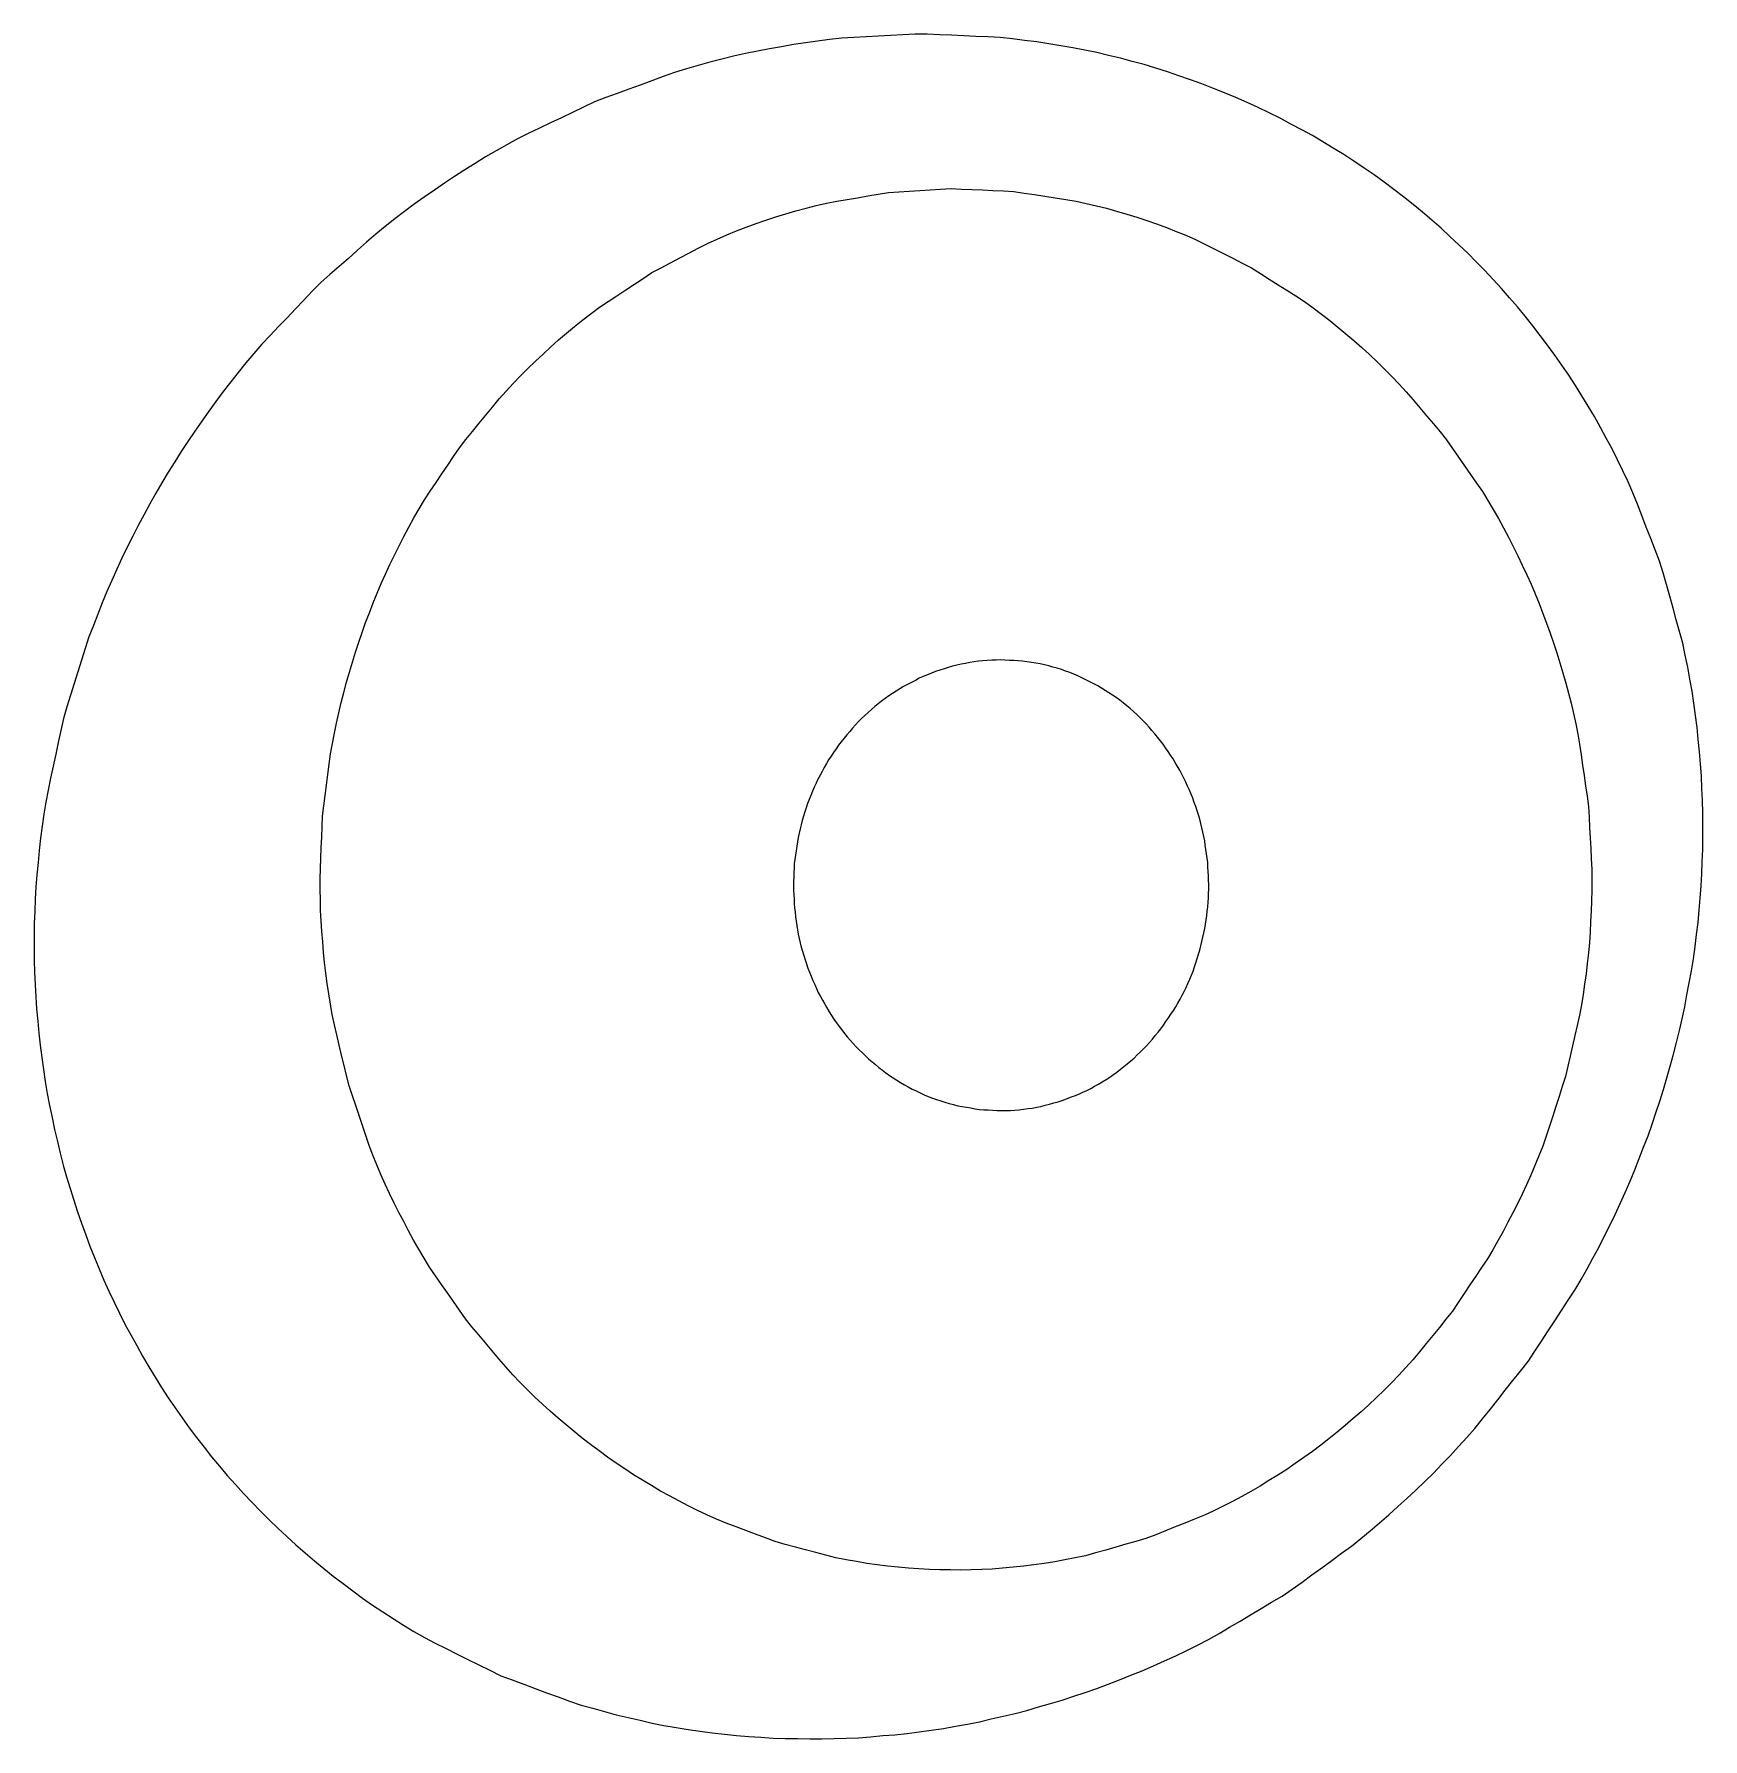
# Model space of a CAD drawing. Extents: x -5208 to -4788, y -2139 to -1842.
# Drawn here: x -5033.699 to -5029.981, y -2087.529 to -2083.73 of the extents above; entities that cross this region are included whole.
import ezdxf

# ---------------------------------------------------------------- set-up
doc = ezdxf.new("R2010")
doc.units = 0
doc.header["$LTSCALE"] = 7
doc.layers.add('Trimetric', color=7, linetype='CONTINUOUS')

msp = doc.modelspace()

# ---------------------------------------------------------------- linework, layer by layer
at = {"layer": 'Trimetric', "color": 0, "linetype": 'Continuous', "lineweight": 18}
for points in [[(-5031.5464, -2083.7376), (-5031.5735, -2083.7364), (-5031.6007, -2083.7353), (-5031.6279, -2083.7341), (-5031.6551, -2083.7329), (-5031.6822, -2083.7317), (-5031.7094, -2083.7305), (-5031.7366, -2083.7302), (-5031.7637, -2083.7317), (-5031.7909, -2083.7333), (-5031.8181, -2083.7348), (-5031.8452, -2083.7364), (-5031.8724, -2083.738), (-5031.8995, -2083.7395), (-5031.9266, -2083.7423), (-5031.9535, -2083.7459), (-5031.9805, -2083.7494), (-5032.0074, -2083.7533), (-5032.0342, -2083.7582), (-5032.0609, -2083.7631), (-5032.0877, -2083.768), (-5032.1143, -2083.7737), (-5032.1408, -2083.7797), (-5032.1672, -2083.7862), (-5032.1936, -2083.793), (-5032.2198, -2083.8001), (-5032.2459, -2083.8078), (-5032.272, -2083.8156), (-5032.2975, -2083.8249), (-5032.3231, -2083.8342), (-5032.3486, -2083.8436), (-5032.3742, -2083.8529), (-5032.3998, -2083.8622), (-5032.4253, -2083.8715), (-5032.4506, -2083.8814), (-5032.4752, -2083.8931), (-5032.4998, -2083.9048), (-5032.5243, -2083.9165), (-5032.5489, -2083.9281), (-5032.5734, -2083.9398), (-5032.598, -2083.9515), (-5032.6223, -2083.9638), (-5032.6461, -2083.9769), (-5032.6697, -2083.9904), (-5032.6933, -2084.004), (-5032.7165, -2084.0182), (-5032.7396, -2084.0325), (-5032.7625, -2084.0473), (-5032.7851, -2084.0624), (-5032.8074, -2084.0779), (-5032.8297, -2084.0935), (-5032.8521, -2084.109), (-5032.8737, -2084.1255), (-5032.8953, -2084.1421), (-5032.9169, -2084.1586), (-5032.9378, -2084.176), (-5032.9582, -2084.194), (-5032.9786, -2084.2119), (-5032.999, -2084.2299), (-5033.0194, -2084.2479), (-5033.0399, -2084.2658), (-5033.0603, -2084.2838), (-5033.0795, -2084.303), (-5033.0982, -2084.3228), (-5033.1169, -2084.3425), (-5033.1356, -2084.3623), (-5033.1543, -2084.382), (-5033.173, -2084.4018), (-5033.1917, -2084.4215), (-5033.2096, -2084.4421), (-5033.2271, -2084.4629), (-5033.2442, -2084.484), (-5033.2611, -2084.5053), (-5033.2777, -2084.5269), (-5033.2941, -2084.5486), (-5033.3102, -2084.5705), (-5033.3257, -2084.5929), (-5033.341, -2084.6153), (-5033.3564, -2084.6378), (-5033.3714, -2084.6605), (-5033.3857, -2084.6836), (-5033.4001, -2084.7067), (-5033.4144, -2084.7298), (-5033.4278, -2084.7535), (-5033.441, -2084.7773), (-5033.4543, -2084.801), (-5033.4671, -2084.825), (-5033.4793, -2084.8493), (-5033.4915, -2084.8736), (-5033.5037, -2084.898), (-5033.5147, -2084.9228), (-5033.5258, -2084.9477), (-5033.5368, -2084.9725), (-5033.5473, -2084.9976), (-5033.5572, -2085.0229), (-5033.5671, -2085.0483), (-5033.577, -2085.0736), (-5033.5851, -2085.0996), (-5033.5933, -2085.1255), (-5033.6014, -2085.1515), (-5033.6096, -2085.1774), (-5033.6178, -2085.2034), (-5033.6259, -2085.2293), (-5033.6338, -2085.2554), (-5033.6395, -2085.282), (-5033.6452, -2085.3085), (-5033.6509, -2085.3351), (-5033.6567, -2085.3617), (-5033.6624, -2085.3883), (-5033.6681, -2085.4149), (-5033.6733, -2085.4416), (-5033.6772, -2085.4685), (-5033.681, -2085.4955), (-5033.6849, -2085.5224), (-5033.6877, -2085.5494), (-5033.6902, -2085.5765), (-5033.6928, -2085.6036), (-5033.695, -2085.6307), (-5033.6966, -2085.6579), (-5033.6977, -2085.685), (-5033.6987, -2085.7122), (-5033.699, -2085.7394), (-5033.6992, -2085.7666), (-5033.6988, -2085.7938), (-5033.698, -2085.821), (-5033.6966, -2085.8482), (-5033.6953, -2085.8754), (-5033.6938, -2085.9025), (-5033.6911, -2085.9296), (-5033.6885, -2085.9567), (-5033.6858, -2085.9837), (-5033.6822, -2086.0107), (-5033.6782, -2086.0376), (-5033.6743, -2086.0645), (-5033.6699, -2086.0913), (-5033.6646, -2086.118), (-5033.6593, -2086.1447), (-5033.654, -2086.1714), (-5033.6474, -2086.1978), (-5033.6408, -2086.2242), (-5033.6341, -2086.2505), (-5033.6268, -2086.2767), (-5033.6188, -2086.3027), (-5033.6109, -2086.3288), (-5033.6027, -2086.3547), (-5033.5934, -2086.3803), (-5033.5842, -2086.4058), (-5033.5749, -2086.4314), (-5033.5646, -2086.4566), (-5033.5541, -2086.4817), (-5033.5435, -2086.5067), (-5033.5324, -2086.5316), (-5033.5206, -2086.5561), (-5033.5088, -2086.5806), (-5033.4968, -2086.605), (-5033.4837, -2086.6288), (-5033.4706, -2086.6527), (-5033.4576, -2086.6765), (-5033.4435, -2086.6998), (-5033.4292, -2086.723), (-5033.415, -2086.7461), (-5033.4001, -2086.7689), (-5033.3846, -2086.7913), (-5033.3692, -2086.8136), (-5033.3535, -2086.8359), (-5033.3372, -2086.8577), (-5033.3206, -2086.8792), (-5033.3036, -2086.9005), (-5033.2863, -2086.9214), (-5033.2687, -2086.9422), (-5033.2507, -2086.9626), (-5033.2323, -2086.9826), (-5033.2135, -2087.0022), (-5033.1946, -2087.0219), (-5033.1757, -2087.0413), (-5033.1558, -2087.06), (-5033.136, -2087.0786), (-5033.1161, -2087.0972), (-5033.0955, -2087.1148), (-5033.0747, -2087.1324), (-5033.0539, -2087.1499), (-5033.0325, -2087.1668), (-5033.0108, -2087.1832), (-5032.9891, -2087.1996), (-5032.9673, -2087.2157), (-5032.9449, -2087.2312), (-5032.9223, -2087.2464), (-5032.8995, -2087.2613), (-5032.8764, -2087.2756), (-5032.8532, -2087.2897), (-5032.8296, -2087.3034), (-5032.8056, -2087.316), (-5032.7812, -2087.3281), (-5032.7569, -2087.3402), (-5032.7325, -2087.3523), (-5032.7081, -2087.3644), (-5032.6838, -2087.3765), (-5032.6594, -2087.3885), (-5032.6338, -2087.398), (-5032.6083, -2087.4074), (-5032.5828, -2087.4168), (-5032.5573, -2087.4263), (-5032.5318, -2087.4357), (-5032.5063, -2087.4452), (-5032.4805, -2087.4538), (-5032.4543, -2087.4612), (-5032.4282, -2087.4686), (-5032.4019, -2087.4758), (-5032.3754, -2087.4819), (-5032.3489, -2087.4879), (-5032.3224, -2087.4939), (-5032.2957, -2087.4992), (-5032.2689, -2087.5041), (-5032.2421, -2087.5084), (-5032.2152, -2087.5124), (-5032.1882, -2087.516), (-5032.1612, -2087.5191), (-5032.1341, -2087.5219), (-5032.107, -2087.5238), (-5032.0798, -2087.5256), (-5032.0527, -2087.5275), (-5032.0255, -2087.5283), (-5031.9983, -2087.5288), (-5031.9711, -2087.5293), (-5031.9439, -2087.5293), (-5031.9168, -2087.5284), (-5031.8896, -2087.5275), (-5031.8624, -2087.5266), (-5031.8353, -2087.5244), (-5031.8082, -2087.5221), (-5031.781, -2087.5199), (-5031.754, -2087.517), (-5031.727, -2087.5138), (-5031.7001, -2087.5099), (-5031.6732, -2087.5058), (-5031.6464, -2087.5012), (-5031.6196, -2087.4962), (-5031.5929, -2087.491), (-5031.5664, -2087.4849), (-5031.5399, -2087.4787), (-5031.5135, -2087.4725), (-5031.4871, -2087.4657), (-5031.461, -2087.4582), (-5031.4348, -2087.4507), (-5031.4087, -2087.4431), (-5031.3829, -2087.4344), (-5031.3572, -2087.4257), (-5031.3314, -2087.417), (-5031.3059, -2087.4075), (-5031.2806, -2087.3975), (-5031.2553, -2087.3876), (-5031.2301, -2087.3774), (-5031.2051, -2087.3666), (-5031.1803, -2087.3555), (-5031.1556, -2087.3441), (-5031.1311, -2087.3322), (-5031.1067, -2087.3201), (-5031.0826, -2087.3076), (-5031.0588, -2087.2944), (-5031.0354, -2087.2805), (-5031.0121, -2087.2666), (-5030.9887, -2087.2527), (-5030.9653, -2087.2387), (-5030.942, -2087.2248), (-5030.9186, -2087.2109), (-5030.896, -2087.1958), (-5030.874, -2087.1798), (-5030.852, -2087.1638), (-5030.83, -2087.1478), (-5030.808, -2087.1318), (-5030.786, -2087.1157), (-5030.7641, -2087.0997), (-5030.7428, -2087.0827), (-5030.722, -2087.0653), (-5030.7011, -2087.0478), (-5030.6805, -2087.0301), (-5030.6604, -2087.0117), (-5030.6404, -2086.9933), (-5030.6204, -2086.9749), (-5030.6008, -2086.956), (-5030.5814, -2086.9369), (-5030.5625, -2086.9174), (-5030.5436, -2086.8978), (-5030.5251, -2086.8778), (-5030.5069, -2086.8577), (-5030.4888, -2086.8373), (-5030.4717, -2086.8162), (-5030.4548, -2086.7949), (-5030.438, -2086.7735), (-5030.4211, -2086.7522), (-5030.4042, -2086.7309), (-5030.3873, -2086.7095), (-5030.3704, -2086.6882), (-5030.3553, -2086.6656), (-5030.3405, -2086.6428), (-5030.3256, -2086.6201), (-5030.3107, -2086.5973), (-5030.2958, -2086.5745), (-5030.2809, -2086.5518), (-5030.266, -2086.529), (-5030.2524, -2086.5054), (-5030.239, -2086.4818), (-5030.2259, -2086.4579), (-5030.2131, -2086.4339), (-5030.2006, -2086.4098), (-5030.1885, -2086.3854), (-5030.1766, -2086.3609), (-5030.1655, -2086.3361), (-5030.1544, -2086.3113), (-5030.1433, -2086.2865), (-5030.1328, -2086.2614), (-5030.1228, -2086.236), (-5030.1129, -2086.2107), (-5030.103, -2086.1854), (-5030.0942, -2086.1596), (-5030.0855, -2086.1339), (-5030.0767, -2086.1081), (-5030.0686, -2086.0822), (-5030.0611, -2086.056), (-5030.0535, -2086.0299), (-5030.0461, -2086.0037), (-5030.0397, -2085.9773), (-5030.0333, -2085.9509), (-5030.0269, -2085.9244), (-5030.0215, -2085.8978), (-5030.0164, -2085.8711), (-5030.0112, -2085.8443), (-5030.0064, -2085.8176), (-5030.0022, -2085.7907), (-5029.9984, -2085.7638), (-5029.9948, -2085.7368), (-5029.9918, -2085.7098), (-5029.989, -2085.6827), (-5029.9867, -2085.6556), (-5029.9848, -2085.6285), (-5029.9835, -2085.6013), (-5029.9822, -2085.5741), (-5029.9809, -2085.547), (-5029.9809, -2085.5198), (-5029.9809, -2085.4926), (-5029.9809, -2085.4654), (-5029.9817, -2085.4382), (-5029.983, -2085.411), (-5029.9843, -2085.3838), (-5029.9859, -2085.3567), (-5029.9885, -2085.3296), (-5029.9911, -2085.3025), (-5029.9937, -2085.2755), (-5029.9972, -2085.2485), (-5030.0008, -2085.2215), (-5030.0051, -2085.1947), (-5030.0097, -2085.1678), (-5030.0146, -2085.1411), (-5030.0201, -2085.1144), (-5030.0257, -2085.0878), (-5030.033, -2085.0616), (-5030.0402, -2085.0354), (-5030.0475, -2085.0092), (-5030.0548, -2084.983), (-5030.0621, -2084.9568), (-5030.0694, -2084.9306), (-5030.0773, -2084.9046), (-5030.0872, -2084.8792), (-5030.0971, -2084.8539), (-5030.107, -2084.8286), (-5030.1169, -2084.8032), (-5030.1268, -2084.7779), (-5030.1367, -2084.7526), (-5030.1477, -2084.7277), (-5030.1595, -2084.7032), (-5030.1713, -2084.6787), (-5030.1833, -2084.6543), (-5030.1964, -2084.6304), (-5030.2094, -2084.6066), (-5030.2225, -2084.5827), (-5030.2362, -2084.5592), (-5030.2504, -2084.536), (-5030.265, -2084.513), (-5030.2799, -2084.4903), (-5030.2951, -2084.4678), (-5030.3108, -2084.4455), (-5030.3268, -2084.4235), (-5030.3434, -2084.402), (-5030.3601, -2084.3805), (-5030.3767, -2084.359), (-5030.3943, -2084.3382), (-5030.4121, -2084.3176), (-5030.4298, -2084.297), (-5030.4482, -2084.2769), (-5030.467, -2084.2573), (-5030.4858, -2084.2377), (-5030.5049, -2084.2183), (-5030.5247, -2084.1997), (-5030.5445, -2084.181), (-5030.5644, -2084.1624), (-5030.5849, -2084.1446), (-5030.6056, -2084.1269), (-5030.6266, -2084.1097), (-5030.6479, -2084.0928), (-5030.6694, -2084.0761), (-5030.6913, -2084.0599), (-5030.7134, -2084.0441), (-5030.736, -2084.0289), (-5030.7585, -2084.0137), (-5030.7811, -2083.9985), (-5030.8044, -2083.9844), (-5030.8277, -2083.9705), (-5030.8511, -2083.9565), (-5030.8748, -2083.9433), (-5030.8989, -2083.9306), (-5030.9229, -2083.9178), (-5030.9472, -2083.9056), (-5030.9719, -2083.8941), (-5030.9965, -2083.8827), (-5031.0213, -2083.8713), (-5031.0465, -2083.8612), (-5031.0717, -2083.8511), (-5031.097, -2083.8409), (-5031.1226, -2083.8318), (-5031.1484, -2083.823), (-5031.1741, -2083.8142), (-5031.2, -2083.8059), (-5031.2261, -2083.7981), (-5031.2523, -2083.7909), (-5031.2785, -2083.7838), (-5031.305, -2083.7775), (-5031.3315, -2083.7714), (-5031.3581, -2083.7657), (-5031.3848, -2083.7608), (-5031.4117, -2083.7561), (-5031.4385, -2083.7515), (-5031.4653, -2083.7474), (-5031.4923, -2083.7441), (-5031.5194, -2083.7409)], [(-5031.656, -2084.0744), (-5031.6327, -2084.0754), (-5031.6094, -2084.0765), (-5031.586, -2084.0775), (-5031.5627, -2084.0786), (-5031.5394, -2084.0797), (-5031.5161, -2084.0808), (-5031.493, -2084.0843), (-5031.4699, -2084.0878), (-5031.4469, -2084.0914), (-5031.4238, -2084.0949), (-5031.4007, -2084.0985), (-5031.3777, -2084.1022), (-5031.3549, -2084.1075), (-5031.3322, -2084.1129), (-5031.3095, -2084.1183), (-5031.2871, -2084.1249), (-5031.2647, -2084.1314), (-5031.2423, -2084.138), (-5031.2202, -2084.1454), (-5031.1982, -2084.1532), (-5031.1763, -2084.1612), (-5031.1545, -2084.1698), (-5031.1329, -2084.1786), (-5031.1115, -2084.1878), (-5031.0906, -2084.1983), (-5031.0698, -2084.2088), (-5031.0489, -2084.2193), (-5031.0281, -2084.2298), (-5031.0072, -2084.2403), (-5030.9864, -2084.2508), (-5030.9667, -2084.2634), (-5030.9471, -2084.276), (-5030.9274, -2084.2886), (-5030.9077, -2084.3011), (-5030.8881, -2084.3137), (-5030.8684, -2084.3263), (-5030.8495, -2084.34), (-5030.8309, -2084.354), (-5030.8124, -2084.3683), (-5030.7942, -2084.3829), (-5030.7762, -2084.3978), (-5030.7585, -2084.413), (-5030.7412, -2084.4287), (-5030.724, -2084.4445), (-5030.7069, -2084.4603), (-5030.6902, -2084.4767), (-5030.6739, -2084.4934), (-5030.6575, -2084.51), (-5030.6419, -2084.5273), (-5030.6268, -2084.5451), (-5030.6117, -2084.5629), (-5030.5966, -2084.5808), (-5030.5815, -2084.5986), (-5030.5665, -2084.6164), (-5030.552, -2084.6347), (-5030.5387, -2084.6539), (-5030.5254, -2084.673), (-5030.5121, -2084.6922), (-5030.4988, -2084.7114), (-5030.4855, -2084.7306), (-5030.4723, -2084.7498), (-5030.4601, -2084.7698), (-5030.4482, -2084.7898), (-5030.4365, -2084.81), (-5030.4253, -2084.8305), (-5030.4142, -2084.851), (-5030.4035, -2084.8718), (-5030.3933, -2084.8928), (-5030.3833, -2084.9139), (-5030.3734, -2084.935), (-5030.3639, -2084.9563), (-5030.3549, -2084.9779), (-5030.346, -2084.9994), (-5030.3373, -2085.0211), (-5030.3293, -2085.0431), (-5030.3214, -2085.065), (-5030.3136, -2085.087), (-5030.3066, -2085.1093), (-5030.2996, -2085.1316), (-5030.2927, -2085.1538), (-5030.2864, -2085.1763), (-5030.2804, -2085.1989), (-5030.2747, -2085.2215), (-5030.2694, -2085.2443), (-5030.2643, -2085.267), (-5030.2597, -2085.2899), (-5030.2557, -2085.3129), (-5030.2524, -2085.336), (-5030.2491, -2085.3591), (-5030.2457, -2085.3822), (-5030.2424, -2085.4053), (-5030.2391, -2085.4284), (-5030.2358, -2085.4515), (-5030.2346, -2085.4749), (-5030.2333, -2085.4982), (-5030.2321, -2085.5215), (-5030.2309, -2085.5448), (-5030.2297, -2085.5681), (-5030.2285, -2085.5914), (-5030.2282, -2085.6147), (-5030.2285, -2085.6381), (-5030.2289, -2085.6614), (-5030.2296, -2085.6847), (-5030.231, -2085.7081), (-5030.2324, -2085.7314), (-5030.2339, -2085.7546), (-5030.236, -2085.7779), (-5030.2385, -2085.8011), (-5030.2412, -2085.8243), (-5030.2444, -2085.8474), (-5030.2478, -2085.8705), (-5030.2515, -2085.8935), (-5030.2561, -2085.9164), (-5030.2612, -2085.9392), (-5030.2663, -2085.962), (-5030.2713, -2085.9848), (-5030.2764, -2086.0076), (-5030.2815, -2086.0304), (-5030.287, -2086.053), (-5030.2941, -2086.0753), (-5030.3012, -2086.0975), (-5030.3084, -2086.1197), (-5030.3155, -2086.1419), (-5030.3227, -2086.1642), (-5030.3298, -2086.1864), (-5030.3379, -2086.2083), (-5030.3464, -2086.23), (-5030.3553, -2086.2516), (-5030.3645, -2086.273), (-5030.3739, -2086.2944), (-5030.3838, -2086.3156), (-5030.394, -2086.3366), (-5030.4046, -2086.3573), (-5030.4152, -2086.3781), (-5030.426, -2086.3988), (-5030.4376, -2086.4191), (-5030.4493, -2086.4393), (-5030.4609, -2086.4595), (-5030.4739, -2086.4789), (-5030.4869, -2086.4983), (-5030.4999, -2086.5177), (-5030.5129, -2086.5371), (-5030.5259, -2086.5565), (-5030.5389, -2086.5758), (-5030.5533, -2086.5942), (-5030.5681, -2086.6122), (-5030.583, -2086.6303), (-5030.5978, -2086.6483), (-5030.6126, -2086.6664), (-5030.6274, -2086.6844), (-5030.6428, -2086.702), (-5030.6586, -2086.7191), (-5030.6749, -2086.7358), (-5030.6914, -2086.7524), (-5030.7081, -2086.7687), (-5030.7251, -2086.7847), (-5030.7424, -2086.8004), (-5030.76, -2086.8156), (-5030.7777, -2086.8309), (-5030.7955, -2086.8459), (-5030.814, -2086.8603), (-5030.8324, -2086.8746), (-5030.8509, -2086.8888), (-5030.87, -2086.9022), (-5030.8892, -2086.9156), (-5030.9083, -2086.9289), (-5030.9281, -2086.9413), (-5030.9479, -2086.9537), (-5030.9677, -2086.966), (-5030.9879, -2086.9777), (-5031.0083, -2086.989), (-5031.0288, -2087.0001), (-5031.0497, -2087.0107), (-5031.0706, -2087.021), (-5031.0917, -2087.0311), (-5031.1133, -2087.0397), (-5031.135, -2087.0484), (-5031.1567, -2087.057), (-5031.1784, -2087.0657), (-5031.2001, -2087.0743), (-5031.2218, -2087.083), (-5031.2442, -2087.0894), (-5031.2667, -2087.0957), (-5031.2891, -2087.102), (-5031.3116, -2087.1084), (-5031.3341, -2087.1147), (-5031.3566, -2087.121), (-5031.3794, -2087.1259), (-5031.4023, -2087.1304), (-5031.4252, -2087.1346), (-5031.4483, -2087.1383), (-5031.4714, -2087.1416), (-5031.4946, -2087.1446), (-5031.5178, -2087.1467), (-5031.5411, -2087.1487), (-5031.5643, -2087.1508), (-5031.5876, -2087.1516), (-5031.611, -2087.1524), (-5031.6343, -2087.1533), (-5031.6576, -2087.1528), (-5031.681, -2087.1524), (-5031.7043, -2087.1519), (-5031.7276, -2087.1503), (-5031.7509, -2087.1486), (-5031.7742, -2087.1469), (-5031.7974, -2087.1443), (-5031.8205, -2087.1413), (-5031.8436, -2087.1381), (-5031.8667, -2087.1342), (-5031.8896, -2087.1301), (-5031.9125, -2087.1255), (-5031.9351, -2087.1196), (-5031.9577, -2087.1137), (-5031.9802, -2087.1077), (-5032.0028, -2087.1018), (-5032.0254, -2087.0958), (-5032.0479, -2087.0897), (-5032.0697, -2087.0814), (-5032.0916, -2087.0732), (-5032.1134, -2087.0649), (-5032.1352, -2087.0566), (-5032.1571, -2087.0483), (-5032.1788, -2087.0399), (-5032.1999, -2087.03), (-5032.221, -2087.02), (-5032.2421, -2087.01), (-5032.2627, -2086.999), (-5032.2833, -2086.9879), (-5032.3038, -2086.9769), (-5032.3238, -2086.9648), (-5032.3438, -2086.9527), (-5032.3638, -2086.9407), (-5032.3831, -2086.9276), (-5032.4025, -2086.9145), (-5032.4218, -2086.9015), (-5032.4405, -2086.8875), (-5032.4592, -2086.8735), (-5032.4778, -2086.8594), (-5032.4959, -2086.8446), (-5032.5138, -2086.8297), (-5032.5317, -2086.8147), (-5032.5492, -2086.7992), (-5032.5664, -2086.7835), (-5032.5834, -2086.7675), (-5032.6001, -2086.7512), (-5032.6166, -2086.7347), (-5032.6327, -2086.7178), (-5032.6483, -2086.7004), (-5032.6634, -2086.6826), (-5032.6785, -2086.6648), (-5032.6936, -2086.647), (-5032.7086, -2086.6292), (-5032.7237, -2086.6113), (-5032.7383, -2086.5931), (-5032.7516, -2086.5739), (-5032.7649, -2086.5547), (-5032.7782, -2086.5356), (-5032.7915, -2086.5164), (-5032.8048, -2086.4972), (-5032.818, -2086.478), (-5032.8299, -2086.4579), (-5032.8418, -2086.4378), (-5032.8537, -2086.4177), (-5032.8648, -2086.3972), (-5032.8757, -2086.3766), (-5032.8867, -2086.3559), (-5032.8971, -2086.3351), (-5032.9073, -2086.314), (-5032.917, -2086.2928), (-5032.9264, -2086.2715), (-5032.9357, -2086.25), (-5032.9444, -2086.2284), (-5032.9527, -2086.2066), (-5032.9602, -2086.1845), (-5032.9677, -2086.1624), (-5032.9751, -2086.1402), (-5032.9826, -2086.1181), (-5032.9901, -2086.096), (-5032.9975, -2086.0739), (-5033.0031, -2086.0512), (-5033.0085, -2086.0285), (-5033.0139, -2086.0058), (-5033.0194, -2085.9831), (-5033.0248, -2085.9604), (-5033.0302, -2085.9377), (-5033.035, -2085.9148), (-5033.0391, -2085.8919), (-5033.0427, -2085.8688), (-5033.0462, -2085.8457), (-5033.0492, -2085.8226), (-5033.052, -2085.7994), (-5033.0545, -2085.7762), (-5033.0562, -2085.7529), (-5033.058, -2085.7296), (-5033.0597, -2085.7064), (-5033.0607, -2085.683), (-5033.0613, -2085.6597), (-5033.062, -2085.6364), (-5033.0619, -2085.613), (-5033.061, -2085.5897), (-5033.0601, -2085.5664), (-5033.0592, -2085.5431), (-5033.0583, -2085.5197), (-5033.0575, -2085.4964), (-5033.0564, -2085.4731), (-5033.0534, -2085.4499), (-5033.0504, -2085.4268), (-5033.0474, -2085.4036), (-5033.0444, -2085.3805), (-5033.0414, -2085.3573), (-5033.0384, -2085.3342), (-5033.0345, -2085.3112), (-5033.0302, -2085.2882), (-5033.0254, -2085.2654), (-5033.0204, -2085.2426), (-5033.015, -2085.2199), (-5033.0093, -2085.1973), (-5033.0033, -2085.1747), (-5032.9967, -2085.1523), (-5032.99, -2085.1299), (-5032.9834, -2085.1075), (-5032.9758, -2085.0855), (-5032.9682, -2085.0634), (-5032.9606, -2085.0413), (-5032.9522, -2085.0196), (-5032.9435, -2084.9979), (-5032.9349, -2084.9762), (-5032.9257, -2084.9548), (-5032.916, -2084.9335), (-5032.9064, -2084.9122), (-5032.8965, -2084.8911), (-5032.8861, -2084.8702), (-5032.8753, -2084.8495), (-5032.8643, -2084.8289), (-5032.853, -2084.8085), (-5032.8413, -2084.7883), (-5032.8294, -2084.7682), (-5032.8164, -2084.7488), (-5032.8034, -2084.7294), (-5032.7904, -2084.71), (-5032.7774, -2084.6907), (-5032.7644, -2084.6713), (-5032.7514, -2084.6519), (-5032.7371, -2084.6335), (-5032.7222, -2084.6154), (-5032.7074, -2084.5974), (-5032.6926, -2084.5794), (-5032.6778, -2084.5613), (-5032.663, -2084.5433), (-5032.6475, -2084.5258), (-5032.6315, -2084.5089), (-5032.6154, -2084.492), (-5032.599, -2084.4754), (-5032.5821, -2084.4593), (-5032.5651, -2084.4432), (-5032.5481, -2084.4273), (-5032.5306, -2084.4118), (-5032.5128, -2084.3967), (-5032.4949, -2084.3818), (-5032.4766, -2084.3672), (-5032.4581, -2084.3529), (-5032.4394, -2084.339), (-5032.42, -2084.3261), (-5032.4005, -2084.3132), (-5032.381, -2084.3003), (-5032.3616, -2084.2874), (-5032.3421, -2084.2745), (-5032.3227, -2084.2616), (-5032.302, -2084.2508), (-5032.2813, -2084.2399), (-5032.2606, -2084.2291), (-5032.24, -2084.2183), (-5032.2193, -2084.2074), (-5032.1986, -2084.1966), (-5032.1773, -2084.1871), (-5032.1559, -2084.1778), (-5032.1343, -2084.1689), (-5032.1125, -2084.1605), (-5032.0906, -2084.1524), (-5032.0686, -2084.1447), (-5032.0463, -2084.1377), (-5032.024, -2084.1308), (-5032.0017, -2084.1239), (-5031.9791, -2084.1181), (-5031.9565, -2084.1124), (-5031.9338, -2084.1067), (-5031.9109, -2084.1026), (-5031.8878, -2084.0987), (-5031.8648, -2084.0948), (-5031.8418, -2084.0909), (-5031.8188, -2084.087), (-5031.7958, -2084.0831), (-5031.7725, -2084.0816), (-5031.7492, -2084.0801), (-5031.7259, -2084.0787), (-5031.7026, -2084.0773), (-5031.6793, -2084.0758)], [(-5032.0074, -2085.6284), (-5032.007, -2085.6382), (-5032.0065, -2085.648), (-5032.006, -2085.6579), (-5032.0056, -2085.6677), (-5032.0051, -2085.6775), (-5032.0038, -2085.6873), (-5032.0024, -2085.697), (-5032.0011, -2085.7068), (-5031.9997, -2085.7165), (-5031.9984, -2085.7263), (-5031.9964, -2085.7359), (-5031.9944, -2085.7456), (-5031.9921, -2085.7552), (-5031.9897, -2085.7647), (-5031.9872, -2085.7742), (-5031.9844, -2085.7836), (-5031.9815, -2085.7931), (-5031.9784, -2085.8024), (-5031.9751, -2085.8117), (-5031.9717, -2085.8209), (-5031.9678, -2085.8299), (-5031.9638, -2085.839), (-5031.9599, -2085.848), (-5031.9559, -2085.857), (-5031.9519, -2085.866), (-5031.9471, -2085.8746), (-5031.9423, -2085.8832), (-5031.9375, -2085.8918), (-5031.9328, -2085.9004), (-5031.9279, -2085.9089), (-5031.9225, -2085.9172), (-5031.9171, -2085.9254), (-5031.9114, -2085.9335), (-5031.9057, -2085.9414), (-5031.8998, -2085.9493), (-5031.8936, -2085.957), (-5031.8875, -2085.9647), (-5031.881, -2085.9721), (-5031.8745, -2085.9795), (-5031.8678, -2085.9867), (-5031.8607, -2085.9935), (-5031.8537, -2086.0004), (-5031.8466, -2086.0073), (-5031.8396, -2086.0142), (-5031.8321, -2086.0205), (-5031.8244, -2086.0267), (-5031.8167, -2086.0329), (-5031.809, -2086.039), (-5031.8014, -2086.0452), (-5031.7933, -2086.0508), (-5031.7851, -2086.0563), (-5031.7769, -2086.0616), (-5031.7685, -2086.0668), (-5031.76, -2086.0718), (-5031.7513, -2086.0765), (-5031.7427, -2086.0811), (-5031.7338, -2086.0854), (-5031.7249, -2086.0897), (-5031.7159, -2086.0937), (-5031.7068, -2086.0974), (-5031.6977, -2086.1011), (-5031.6884, -2086.1044), (-5031.6792, -2086.1077), (-5031.6698, -2086.1106), (-5031.6603, -2086.1134), (-5031.6508, -2086.1159), (-5031.6412, -2086.1182), (-5031.6316, -2086.1203), (-5031.6219, -2086.1218), (-5031.6122, -2086.1233), (-5031.6024, -2086.1249), (-5031.5927, -2086.1264), (-5031.5829, -2086.1273), (-5031.5731, -2086.1278), (-5031.5633, -2086.1283), (-5031.5534, -2086.1288), (-5031.5436, -2086.1292), (-5031.5337, -2086.1289), (-5031.5239, -2086.1286), (-5031.5141, -2086.128), (-5031.5043, -2086.1271), (-5031.4945, -2086.1261), (-5031.4847, -2086.1248), (-5031.475, -2086.1234), (-5031.4653, -2086.1215), (-5031.4557, -2086.1197), (-5031.4461, -2086.1172), (-5031.4366, -2086.1146), (-5031.4271, -2086.112), (-5031.4176, -2086.1094), (-5031.4082, -2086.1067), (-5031.399, -2086.1031), (-5031.3899, -2086.0995), (-5031.3807, -2086.0959), (-5031.3715, -2086.0923), (-5031.3625, -2086.0884), (-5031.3537, -2086.0841), (-5031.3448, -2086.0797), (-5031.3362, -2086.075), (-5031.3276, -2086.0702), (-5031.3192, -2086.0651), (-5031.3108, -2086.0599), (-5031.3025, -2086.0546), (-5031.2944, -2086.049), (-5031.2864, -2086.0433), (-5031.2787, -2086.0371), (-5031.2711, -2086.031), (-5031.2634, -2086.0248), (-5031.2558, -2086.0186), (-5031.2483, -2086.0122), (-5031.2413, -2086.0052), (-5031.2343, -2085.9983), (-5031.2273, -2085.9914), (-5031.2203, -2085.9845), (-5031.2137, -2085.9772), (-5031.2074, -2085.9697), (-5031.2011, -2085.9621), (-5031.1948, -2085.9545), (-5031.1885, -2085.947), (-5031.1827, -2085.939), (-5031.1772, -2085.9309), (-5031.1716, -2085.9227), (-5031.1661, -2085.9146), (-5031.1606, -2085.9064), (-5031.1555, -2085.898), (-5031.1506, -2085.8895), (-5031.1458, -2085.8809), (-5031.1412, -2085.8722), (-5031.1367, -2085.8634), (-5031.1325, -2085.8545), (-5031.1284, -2085.8456), (-5031.1244, -2085.8366), (-5031.1207, -2085.8274), (-5031.117, -2085.8183), (-5031.1139, -2085.809), (-5031.1109, -2085.7996), (-5031.1078, -2085.7903), (-5031.1047, -2085.7809), (-5031.1017, -2085.7716), (-5031.0995, -2085.762), (-5031.0973, -2085.7524), (-5031.0951, -2085.7428), (-5031.0929, -2085.7332), (-5031.0907, -2085.7236), (-5031.0891, -2085.7138), (-5031.0876, -2085.7041), (-5031.0863, -2085.6944), (-5031.0852, -2085.6846), (-5031.0841, -2085.6748), (-5031.0834, -2085.665), (-5031.0828, -2085.6552), (-5031.0823, -2085.6453), (-5031.0821, -2085.6355), (-5031.0819, -2085.6256), (-5031.0824, -2085.6158), (-5031.0828, -2085.606), (-5031.0833, -2085.5961), (-5031.0838, -2085.5863), (-5031.0842, -2085.5765), (-5031.0856, -2085.5667), (-5031.0869, -2085.557), (-5031.0883, -2085.5472), (-5031.0896, -2085.5375), (-5031.091, -2085.5277), (-5031.093, -2085.5181), (-5031.095, -2085.5084), (-5031.0972, -2085.4989), (-5031.0997, -2085.4893), (-5031.1021, -2085.4798), (-5031.105, -2085.4704), (-5031.1079, -2085.461), (-5031.111, -2085.4516), (-5031.1143, -2085.4424), (-5031.1176, -2085.4331), (-5031.1214, -2085.424), (-5031.1251, -2085.4149), (-5031.1291, -2085.4059), (-5031.1332, -2085.397), (-5031.1375, -2085.3881), (-5031.142, -2085.3793), (-5031.1466, -2085.3706), (-5031.1514, -2085.3621), (-5031.1564, -2085.3536), (-5031.1615, -2085.3451), (-5031.1671, -2085.337), (-5031.1727, -2085.3289), (-5031.1782, -2085.3208), (-5031.1838, -2085.3127), (-5031.1896, -2085.3048), (-5031.1959, -2085.2972), (-5031.2023, -2085.2897), (-5031.2086, -2085.2821), (-5031.2149, -2085.2746), (-5031.2215, -2085.2673), (-5031.2284, -2085.2602), (-5031.2353, -2085.2532), (-5031.2425, -2085.2465), (-5031.2497, -2085.2398), (-5031.2571, -2085.2333), (-5031.2646, -2085.2269), (-5031.2723, -2085.2208), (-5031.2801, -2085.2147), (-5031.288, -2085.2089), (-5031.2962, -2085.2035), (-5031.3045, -2085.1982), (-5031.3127, -2085.1928), (-5031.321, -2085.1874), (-5031.3294, -2085.1823), (-5031.3382, -2085.1779), (-5031.3469, -2085.1734), (-5031.3557, -2085.1689), (-5031.3645, -2085.1644), (-5031.3734, -2085.1604), (-5031.3825, -2085.1566), (-5031.3917, -2085.1529), (-5031.4009, -2085.1496), (-5031.4102, -2085.1463), (-5031.4196, -2085.1435), (-5031.4291, -2085.1407), (-5031.4386, -2085.1382), (-5031.4482, -2085.1359), (-5031.4578, -2085.1338), (-5031.4675, -2085.1322), (-5031.4772, -2085.1307), (-5031.4869, -2085.1292), (-5031.4967, -2085.1276), (-5031.5065, -2085.1268), (-5031.5163, -2085.1263), (-5031.5261, -2085.1258), (-5031.5359, -2085.1253), (-5031.5458, -2085.1248), (-5031.5556, -2085.1251), (-5031.5655, -2085.1254), (-5031.5753, -2085.1261), (-5031.5851, -2085.1269), (-5031.5949, -2085.1279), (-5031.6046, -2085.1293), (-5031.6144, -2085.1307), (-5031.624, -2085.1325), (-5031.6337, -2085.1343), (-5031.6433, -2085.1366), (-5031.6528, -2085.139), (-5031.6623, -2085.1416), (-5031.6718, -2085.1444), (-5031.6812, -2085.1474), (-5031.6904, -2085.1507), (-5031.6997, -2085.154), (-5031.7088, -2085.1578), (-5031.7179, -2085.1616), (-5031.7268, -2085.1658), (-5031.7355, -2085.1703), (-5031.7443, -2085.1748), (-5031.753, -2085.1793), (-5031.7617, -2085.1838), (-5031.7701, -2085.1891), (-5031.7783, -2085.1945), (-5031.7866, -2085.1998), (-5031.7948, -2085.2052), (-5031.803, -2085.2107), (-5031.8108, -2085.2167), (-5031.8186, -2085.2227), (-5031.8262, -2085.2289), (-5031.8337, -2085.2353), (-5031.8411, -2085.2418), (-5031.8483, -2085.2486), (-5031.8554, -2085.2553), (-5031.8623, -2085.2624), (-5031.8691, -2085.2694), (-5031.8757, -2085.2768), (-5031.882, -2085.2844), (-5031.8883, -2085.2919), (-5031.8946, -2085.2995), (-5031.9009, -2085.307), (-5031.9066, -2085.315), (-5031.9122, -2085.3232), (-5031.9177, -2085.3313), (-5031.9232, -2085.3394), (-5031.9288, -2085.3476), (-5031.9338, -2085.356), (-5031.9388, -2085.3645), (-5031.9436, -2085.3731), (-5031.9481, -2085.3819), (-5031.9527, -2085.3906), (-5031.9568, -2085.3995), (-5031.961, -2085.4084), (-5031.9649, -2085.4175), (-5031.9686, -2085.4266), (-5031.9723, -2085.4357), (-5031.9756, -2085.445), (-5031.9789, -2085.4543), (-5031.982, -2085.4636), (-5031.9848, -2085.473), (-5031.9877, -2085.4825), (-5031.9901, -2085.492), (-5031.9925, -2085.5015), (-5031.9947, -2085.5111), (-5031.9967, -2085.5208), (-5031.9986, -2085.5304), (-5032, -2085.5402), (-5032.0013, -2085.5499), (-5032.0026, -2085.5597), (-5032.004, -2085.5694), (-5032.0053, -2085.5792), (-5032.0057, -2085.589), (-5032.0061, -2085.5989), (-5032.0066, -2085.6087), (-5032.007, -2085.6185)]]:
    msp.add_lwpolyline(points, close=True, dxfattribs=at)

doc.saveas('drawing.dxf')
